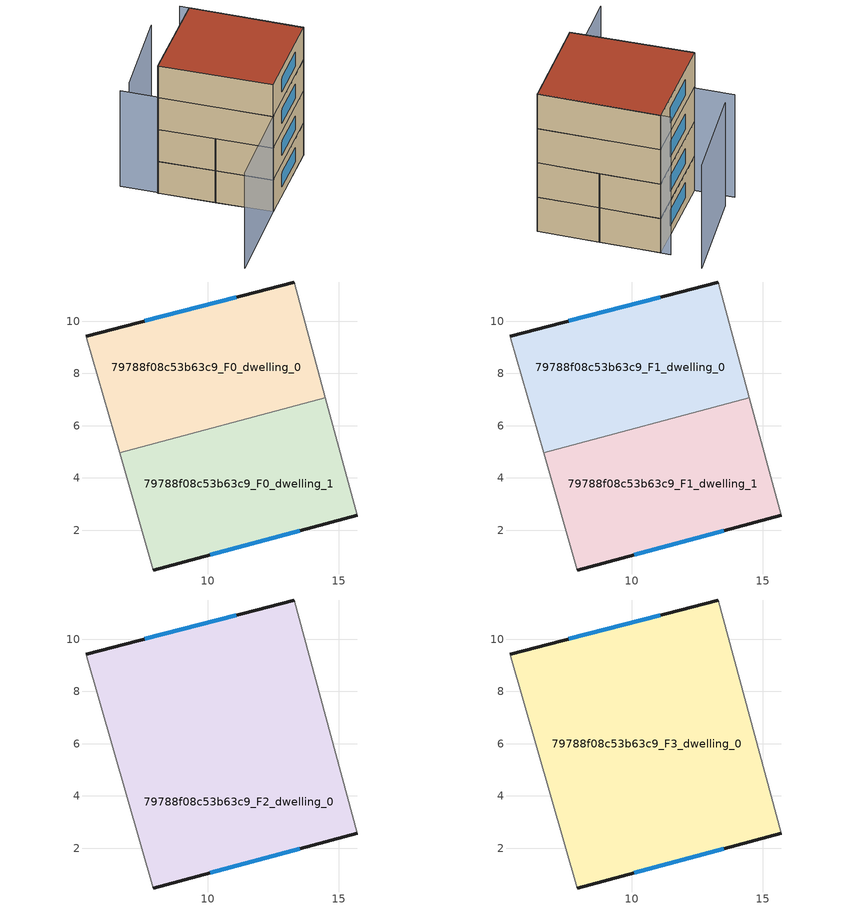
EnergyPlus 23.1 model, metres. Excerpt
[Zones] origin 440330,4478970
79788f08c53b63c9_F0_dwelling_0
 floor ground (EU_floor_Construction): 14.5,7.07 13.31,11.5 5.35,9.43 5.36,9.33 6.62,4.96 z0
 wall outside (EU_wall_Construction): 5.35,9.43 13.31,11.5 z0:3
 wall adiabatic (EU_wall_Construction): 6.62,4.96 5.36,9.33 5.35,9.43 / 13.31,11.5 14.5,7.07 z0:3
 wall to 79788f08c53b63c9_F0_dwelling_1 (EU_wall_Construction): 14.5,7.07 6.62,4.96 z0:3
 window (EU_Window_Construction): 7.58,10.01 11.07,10.92 z0.84:2.16
79788f08c53b63c9_F0_dwelling_1
 floor ground (EU_floor_Construction): 15.71,2.58 14.5,7.07 6.62,4.96 7.9,0.47 z0
 wall outside (EU_wall_Construction): 15.71,2.58 7.9,0.47 z0:3
 wall adiabatic (EU_wall_Construction): 7.9,0.47 6.62,4.96 / 14.5,7.07 15.71,2.58 z0:3
 window (EU_Window_Construction): 13.51,1.99 10.09,1.06 z0.84:2.16
79788f08c53b63c9_F1_dwelling_0
 floor to 79788f08c53b63c9_F0_dwelling_0 (EU_floor_Construction): 14.5,7.07 13.31,11.5 5.35,9.43 5.36,9.33 6.62,4.96 z3
 wall outside (EU_wall_Construction): 5.35,9.43 13.31,11.5 z3:6
 wall adiabatic (EU_wall_Construction): 6.62,4.96 5.36,9.33 5.35,9.43 / 13.31,11.5 14.5,7.07 z3:6
 wall to 79788f08c53b63c9_F1_dwelling_1 (EU_wall_Construction): 14.5,7.07 6.62,4.96 z3:6
 window (EU_Window_Construction): 7.58,10.01 11.07,10.92 z3.84:5.16
79788f08c53b63c9_F1_dwelling_1
 floor to 79788f08c53b63c9_F0_dwelling_1 (EU_floor_Construction): 15.71,2.58 14.5,7.07 6.62,4.96 7.9,0.47 z3
 wall outside (EU_wall_Construction): 15.71,2.58 7.9,0.47 z3:6
 wall adiabatic (EU_wall_Construction): 7.9,0.47 6.62,4.96 / 14.5,7.07 15.71,2.58 z3:6
 window (EU_Window_Construction): 13.51,1.99 10.09,1.06 z3.84:5.16
79788f08c53b63c9_F2_dwelling_0
 floor to 79788f08c53b63c9_F1_dwelling_0 (EU_floor_Construction): 14.5,7.07 13.31,11.5 5.35,9.43 5.36,9.33 6.62,4.96 z6
 floor to 79788f08c53b63c9_F1_dwelling_1 (EU_floor_Construction): 15.71,2.58 14.5,7.07 6.62,4.96 7.9,0.47 z6
 wall outside (EU_wall_Construction): 15.71,2.58 7.9,0.47 / 5.35,9.43 13.31,11.5 z6:9
 wall adiabatic (EU_wall_Construction): 7.9,0.47 5.36,9.33 5.35,9.43 / 13.31,11.5 15.71,2.58 z6:9
 window (EU_Window_Construction): 13.51,1.99 10.09,1.06 / 7.58,10.01 11.07,10.92 z6.84:8.16
79788f08c53b63c9_F3_dwelling_0
 floor to 79788f08c53b63c9_F2_dwelling_0 (EU_floor_Construction): 15.71,2.58 13.31,11.5 5.35,9.43 5.36,9.33 7.9,0.47 z9
 wall outside (EU_wall_Construction): 15.71,2.58 7.9,0.47 / 5.35,9.43 13.31,11.5 z9:12
 wall adiabatic (EU_wall_Construction): 7.9,0.47 5.36,9.33 5.35,9.43 / 13.31,11.5 15.71,2.58 z9:12
 window (EU_Window_Construction): 13.51,1.99 10.09,1.06 / 7.58,10.01 11.07,10.92 z9.84:11.16
 roof outside (EU_roof_Construction): 13.31,11.5 15.71,2.58 7.9,0.47 5.36,9.33 5.35,9.43 z12
shading: 4.63,12.37 7.9,0.47 / 7.9,0.47 0.3,-1.61 / 13.37,14.99 5.88,12.35 z0:9; 15.63,2.53 13.12,12.22 z0:12
[Building]
EU S2 Campaign: North Axis=0; Terrain=City; Solar Distribution=FullExterior
[Site:Location]
Madrid: Latitude=40.5; Longitude=-3.5; Time Zone=1; Elevation=609
[SizingPeriod:WeatherFileDays]
AnnualSizingPeriod: Begin Month=1; Begin Day of Month=1; End Month=12; End Day of Month=31; Day of Week for Start Day=Monday; Use Weather File Daylight Saving Period=No; Use Weather File Rain and Snow Indicators=No
[MATERIAL]
EU_InternalMass_Material: Roughness=MediumRough; Thickness=0.1; Conductivity=1; Density=1800; Specific Heat=900; Thermal Absorptance=0.9; Solar Absorptance=0.7; Visible Absorptance=0.7
[MATERIAL:NOMASS] Roughness=MediumRough; Thermal Absorptance=0.9; Solar Absorptance=0.7; Visible Absorptance=0.7
Name | Thermal Resistance
EU_wall_NoMass; EU_roof_NoMass | 2.16768
EU_floor_NoMass | 1.14339
[WINDOWMATERIAL:SIMPLEGLAZINGSYSTEM]
EU_Window_SimpleGlazing: UFactor=3.23888; Solar Heat Gain Coefficient=0.85; Visible Transmittance=0.85
[CONSTRUCTION]
EU_wall_Construction: EU_wall_NoMass
EU_roof_Construction: EU_roof_NoMass
EU_floor_Construction: EU_floor_NoMass
EU_InternalMass_Construction: EU_InternalMass_Material
EU_Window_Construction: EU_Window_SimpleGlazing
[ZONE] Type=1; Multiplier=1; Ceiling Height=autocalculate; Floor Area=autocalculate; Part of Total Floor Area=Yes
Name | Volume
79788f08c53b63c9_F0_dwelling_0; 79788f08c53b63c9_F1_dwelling_0 | 113.528
79788f08c53b63c9_F2_dwelling_0; 79788f08c53b63c9_F3_dwelling_0 | 227.088
79788f08c53b63c9_F0_dwelling_1 | 113.566
79788f08c53b63c9_F1_dwelling_1 | 113.567
[INTERNALMASS] Construction=EU_InternalMass_Construction
Name | Zone or ZoneList | Surface Area
79788f08c53b63c9_F0_dwelling_0_EU_InternalMass | 79788f08c53b63c9_F0_dwelling_0 | 37.8427
79788f08c53b63c9_F0_dwelling_1_EU_InternalMass | 79788f08c53b63c9_F0_dwelling_1 | 37.8419
79788f08c53b63c9_F1_dwelling_0_EU_InternalMass | 79788f08c53b63c9_F1_dwelling_0 | 37.8427
79788f08c53b63c9_F1_dwelling_1_EU_InternalMass | 79788f08c53b63c9_F1_dwelling_1 | 37.8419
79788f08c53b63c9_F2_dwelling_0_EU_InternalMass | 79788f08c53b63c9_F2_dwelling_0 | 75.6824
79788f08c53b63c9_F3_dwelling_0_EU_InternalMass | 79788f08c53b63c9_F3_dwelling_0 | 75.6824
[OTHEREQUIPMENT] Fuel Type=Electricity; Design Level Calculation Method=Watts/Area; Power per Zone Floor Area=1; Fraction Latent=0; Fraction Radiant=0; Fraction Lost=0; Carbon Dioxide Generation Rate=0; EndUse Subcategory=EU_Step8_InternalGains
Name | Zone or ZoneList or Space or SpaceList | Schedule
EU_Step8_InternalGain_79788f08c53b63c9_F0_dwelling_0_f000 | 79788f08c53b63c9_F0_dwelling_0 | EU_Step8_GainSchedule_79788f08c53b63c9_F0_dwelling_0_f000
EU_Step8_InternalGain_79788f08c53b63c9_F0_dwelling_1_f000 | 79788f08c53b63c9_F0_dwelling_1 | EU_Step8_GainSchedule_79788f08c53b63c9_F0_dwelling_1_f000
EU_Step8_InternalGain_79788f08c53b63c9_F1_dwelling_0_f000 | 79788f08c53b63c9_F1_dwelling_0 | EU_Step8_GainSchedule_79788f08c53b63c9_F1_dwelling_0_f000
EU_Step8_InternalGain_79788f08c53b63c9_F1_dwelling_1_f000 | 79788f08c53b63c9_F1_dwelling_1 | EU_Step8_GainSchedule_79788f08c53b63c9_F1_dwelling_1_f000
EU_Step8_InternalGain_79788f08c53b63c9_F2_dwelling_0_f000 | 79788f08c53b63c9_F2_dwelling_0 | EU_Step8_GainSchedule_79788f08c53b63c9_F2_dwelling_0_f000
EU_Step8_InternalGain_79788f08c53b63c9_F3_dwelling_0_f000 | 79788f08c53b63c9_F3_dwelling_0 | EU_Step8_GainSchedule_79788f08c53b63c9_F3_dwelling_0_f000
[ZONEVENTILATION:DESIGNFLOWRATE] Schedule=EU_AlwaysOn; Design Flow Rate Calculation Method=AirChanges/Hour; Air Changes per Hour=0.480546; Ventilation Type=Natural; Fan Pressure Rise=0; Fan Total Efficiency=1; Constant Term Coefficient=1; Temperature Term Coefficient=0; Velocity Term Coefficient=0; Velocity Squared Term Coefficient=0; Minimum Indoor Temperature=-100; Maximum Indoor Temperature=100; Delta Temperature=-100; Minimum Outdoor Temperature=-100; Maximum Outdoor Temperature=100; Maximum Wind Speed=40
Name | Zone or ZoneList or Space or SpaceList
EU_ConstantAir_79788f08c53b63c9_F0_dwelling_0 | 79788f08c53b63c9_F0_dwelling_0
EU_ConstantAir_79788f08c53b63c9_F0_dwelling_1 | 79788f08c53b63c9_F0_dwelling_1
EU_ConstantAir_79788f08c53b63c9_F1_dwelling_0 | 79788f08c53b63c9_F1_dwelling_0
EU_ConstantAir_79788f08c53b63c9_F1_dwelling_1 | 79788f08c53b63c9_F1_dwelling_1
EU_ConstantAir_79788f08c53b63c9_F2_dwelling_0 | 79788f08c53b63c9_F2_dwelling_0
EU_ConstantAir_79788f08c53b63c9_F3_dwelling_0 | 79788f08c53b63c9_F3_dwelling_0
[HVACTEMPLATE:THERMOSTAT] Constant Heating Setpoint=20; Constant Cooling Setpoint=50
EU_HeatOnly_79788f08c53b63c9_F0_dwelling_0; EU_HeatOnly_79788f08c53b63c9_F0_dwelling_1; EU_HeatOnly_79788f08c53b63c9_F1_dwelling_0; EU_HeatOnly_79788f08c53b63c9_F1_dwelling_1; EU_HeatOnly_79788f08c53b63c9_F2_dwelling_0; EU_HeatOnly_79788f08c53b63c9_F3_dwelling_0
[HVACTEMPLATE:ZONE:IDEALLOADSAIRSYSTEM] System Availability Schedule=EU_AlwaysOn; Maximum Heating Supply Air Temperature=50; Minimum Cooling Supply Air Temperature=13; Maximum Heating Supply Air Humidity Ratio=0.0156; Minimum Cooling Supply Air Humidity Ratio=0.0077; Heating Limit=NoLimit; Cooling Limit=NoLimit; Heating Availability Schedule=EU_AlwaysOn; Cooling Availability Schedule=EU_CoolingOff; Dehumidification Control Type=ConstantSensibleHeatRatio; Cooling Sensible Heat Ratio=0.7; Dehumidification Setpoint=60; Humidification Control Type=None; Humidification Setpoint=30; Outdoor Air Method=None; Outdoor Air Flow Rate per Person=0.00944; Outdoor Air Flow Rate per Zone Floor Area=0; Outdoor Air Flow Rate per Zone=0; Demand Controlled Ventilation Type=None; Outdoor Air Economizer Type=NoEconomizer; Heat Recovery Type=None; Sensible Heat Recovery Effectiveness=0.7; Latent Heat Recovery Effectiveness=0.65
Name | Template Thermostat
79788f08c53b63c9_F0_dwelling_0 | EU_HeatOnly_79788f08c53b63c9_F0_dwelling_0
79788f08c53b63c9_F0_dwelling_1 | EU_HeatOnly_79788f08c53b63c9_F0_dwelling_1
79788f08c53b63c9_F1_dwelling_0 | EU_HeatOnly_79788f08c53b63c9_F1_dwelling_0
79788f08c53b63c9_F1_dwelling_1 | EU_HeatOnly_79788f08c53b63c9_F1_dwelling_1
79788f08c53b63c9_F2_dwelling_0 | EU_HeatOnly_79788f08c53b63c9_F2_dwelling_0
79788f08c53b63c9_F3_dwelling_0 | EU_HeatOnly_79788f08c53b63c9_F3_dwelling_0
[SIZING:ZONE] Zone Cooling Design Supply Air Temperature Input Method=SupplyAirTemperature; Zone Cooling Design Supply Air Temperature=13; Zone Heating Design Supply Air Temperature Input Method=SupplyAirTemperature; Zone Heating Design Supply Air Temperature=50; Zone Cooling Design Supply Air Humidity Ratio=0.008; Zone Heating Design Supply Air Humidity Ratio=0.008; Cooling Design Air Flow Method=DesignDay; Cooling Design Air Flow Rate=0; Cooling Minimum Air Flow per Zone Floor Area=0.000762; Cooling Minimum Air Flow=0; Cooling Minimum Air Flow Fraction=0.2; Heating Design Air Flow Method=DesignDay; Heating Design Air Flow Rate=0; Heating Maximum Air Flow per Zone Floor Area=0.002032; Heating Maximum Air Flow=0.141576; Heating Maximum Air Flow Fraction=0.3; Account for Dedicated Outdoor Air System=No; Dedicated Outdoor Air System Control Strategy=NeutralSupplyAir; Dedicated Outdoor Air Low Setpoint Temperature for Design=autosize; Dedicated Outdoor Air High Setpoint Temperature for Design=autosize; Zone Load Sizing Method=Sensible Load Only No Latent Load; Zone Latent Cooling Design Supply Air Humidity Ratio Input Method=HumidityRatioDifference; Zone Cooling Design Supply Air Humidity Ratio Difference=0.005; Zone Latent Heating Design Supply Air Humidity Ratio Input Method=HumidityRatioDifference; Zone Humidification Design Supply Air Humidity Ratio Difference=0.005
79788f08c53b63c9_F0_dwelling_0; 79788f08c53b63c9_F0_dwelling_1; 79788f08c53b63c9_F1_dwelling_0; 79788f08c53b63c9_F1_dwelling_1; 79788f08c53b63c9_F2_dwelling_0; 79788f08c53b63c9_F3_dwelling_0
[SCHEDULE:CONSTANT]
Name | Hourly Value
EU_AlwaysOn | 1
EU_CoolingOff | 0
[SCHEDULE:FILE] Column Number=1; Rows to Skip at Top=0; Number of Hours of Data=8760; Column Separator=Comma; Interpolate to Timestep=No; Minutes per Item=60; Adjust Schedule for Daylight Savings=Yes
Name | File
EU_Step8_GainSchedule_79788f08c53b63c9_F0_dwelling_0_f000 | ../../schedules/79788f08c53b63c9/79788f08c53b63c9_F0_dwelling_0_f000_gain.csv
EU_Step8_GainSchedule_79788f08c53b63c9_F0_dwelling_1_f000 | ../../schedules/79788f08c53b63c9/79788f08c53b63c9_F0_dwelling_1_f000_gain.csv
EU_Step8_GainSchedule_79788f08c53b63c9_F1_dwelling_0_f000 | ../../schedules/79788f08c53b63c9/79788f08c53b63c9_F1_dwelling_0_f000_gain.csv
EU_Step8_GainSchedule_79788f08c53b63c9_F1_dwelling_1_f000 | ../../schedules/79788f08c53b63c9/79788f08c53b63c9_F1_dwelling_1_f000_gain.csv
EU_Step8_GainSchedule_79788f08c53b63c9_F2_dwelling_0_f000 | ../../schedules/79788f08c53b63c9/79788f08c53b63c9_F2_dwelling_0_f000_gain.csv
EU_Step8_GainSchedule_79788f08c53b63c9_F3_dwelling_0_f000 | ../../schedules/79788f08c53b63c9/79788f08c53b63c9_F3_dwelling_0_f000_gain.csv
